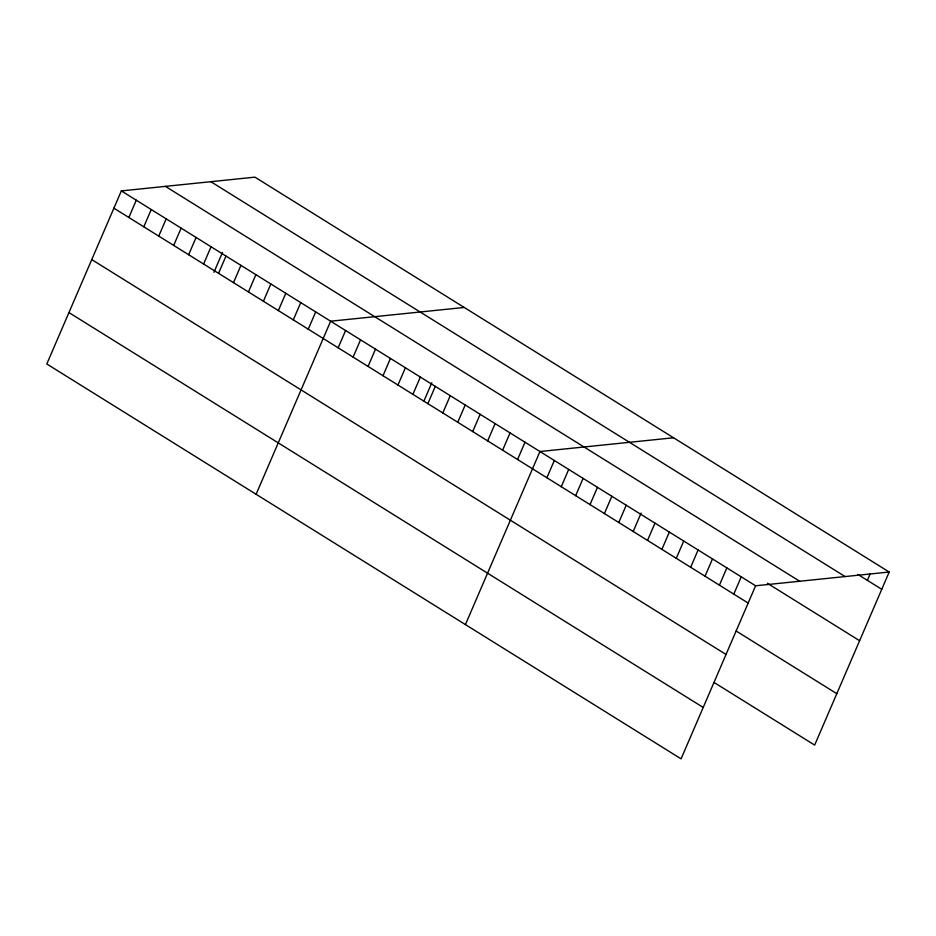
<?xml version="1.0" encoding="UTF-8"?>
<svg xmlns="http://www.w3.org/2000/svg" width="936" height="936" viewBox="0 0 936 936"><rect width="100%" height="100%" fill="white"/><g stroke="black" fill="none" stroke-linecap="round" stroke-linejoin="round"><path stroke-width="1.4" d="M889.2 572.025L254.92 177.15L121.341 190.909L46.8 363.975L681.08 758.85L755.609 585.784L889.2 572.025L814.659 745.091L714.028 682.438M128.84 217.491L136.282 200.21M143.793 226.793L151.234 209.524M158.746 236.106L166.187 218.825M173.698 245.407L181.139 228.138M188.651 254.721L196.092 237.44M203.603 264.034L211.045 246.753M213.934 272.317L222.487 252.451M218.544 273.335L225.986 256.054M233.497 282.649L240.938 265.368M248.449 291.95L255.891 274.681M263.402 301.263L270.843 283.982M278.355 310.565L285.796 293.296M293.307 319.878L300.748 302.597M308.26 329.18L315.689 311.91M256.113 494.278L330.642 321.212L464.233 307.453M338.153 347.794L345.595 330.525M353.106 357.107L360.547 339.826M368.059 366.421L375.5 349.14M383.011 375.722L390.452 358.453M397.964 385.035L405.405 367.754M412.905 394.337L420.346 377.068M423.821 401.31L431.8 382.765M427.857 403.65L435.298 386.369M442.81 412.951L450.251 395.682M457.762 422.265L465.204 404.984M472.715 431.566L480.156 414.297M487.668 440.879L495.109 423.599M502.62 450.193L510.05 432.912M517.561 459.494L525.002 442.213M465.426 624.593L539.955 451.526L673.546 437.767M546.893 477.758L554.334 460.477M561.272 486.708L568.714 469.427M575.652 495.659L583.093 478.378M590.019 504.609L597.46 487.328M604.399 513.56L611.84 496.279M618.778 522.51L626.219 505.229M633.134 531.613L641.113 513.08M647.537 540.411L654.978 523.13M661.904 549.362L669.345 532.081M676.283 558.312L683.725 541.031M690.663 567.263L698.104 549.982M705.042 576.213L712.483 558.932M719.421 585.164L726.862 567.883M733.789 594.114L741.23 576.833M867.38 580.355L870.246 573.71M857.797 574.388L881.759 589.306M210.834 181.689L845.114 576.564M165.415 186.369L799.695 581.244M767.368 583.28L859.622 640.715M121.341 190.909L755.609 585.784M113.899 208.178L748.168 603.065M736.164 631.028L836.807 693.681M91.751 259.588L726.032 654.475M68.936 312.565L703.217 707.44"/></g></svg>
